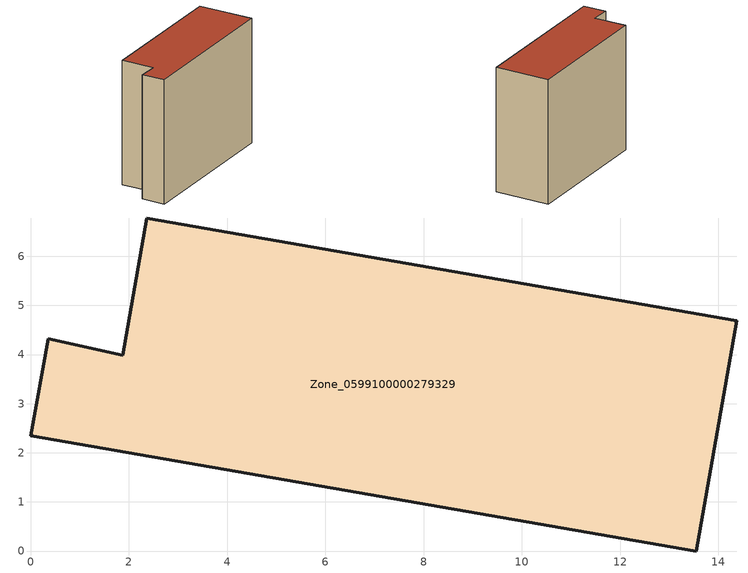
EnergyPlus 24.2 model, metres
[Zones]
Zone_0599100000279329
 floor ground (C_G): 13.55,0 0,2.35 0.36,4.32 1.88,3.98 2.37,6.78 14.38,4.69 z0
 wall outside (C_F): 1.88,3.98 0.36,4.32 0,2.35 13.55,0 14.38,4.69 2.37,6.78 1.88,3.98 z0:10.74
 roof outside (C_R): 14.38,4.69 2.37,6.78 1.88,3.98 0.36,4.32 0,2.35 13.55,0 z10.74
[BUILDING]
Pand.0599100000279329: North Axis=0; Terrain=City; Loads Convergence Tolerance Value=0.04; Temperature Convergence Tolerance Value=0.4; Solar Distribution=FullExterior; Maximum Number of Warmup Days=25; Minimum Number of Warmup Days=1
[Site:Location]
Rotterdam.The.Hague.AP_ZH_NLD Design_Conditions: Latitude=51.96; Longitude=4.45; Time Zone=1; Elevation=-4.5
[SITE:GROUNDTEMPERATURE:BUILDINGSURFACE]
18, 18, 18, 18, 18, 18, 18, 18, 18, 18, 18, 18
[MATERIAL] Thermal Absorptance=0.9; Solar Absorptance=0.7; Visible Absorptance=0.7
Name | Roughness | Thickness | Conductivity | Density | Specific Heat
G.TI.1946 | MediumSmooth | 0.15 | 1 | 540 | 1210
F.TI.1946 | Rough | 0.3 | 0.857143 | 1920 | 840
R.TI.1946 | MediumRough | 0.2 | 0.1 | 1500 | 1000
[CONSTRUCTION]
C_G: G.TI.1946
C_F: F.TI.1946
C_R: R.TI.1946
[ZONE]
Zone_0599100000279329: Type=1; Multiplier=1; Ceiling Height=Autocalculate; Volume=Autocalculate; Floor Area=autocalculate; Part of Total Floor Area=Yes
[ZONEINFILTRATION:DESIGNFLOWRATE]
Infil_Zone_0599100000279329: Zone or ZoneList or Space or SpaceList=Zone_0599100000279329; Schedule=AlwaysOn; Design Flow Rate Calculation Method=Flow/Area; Flow Rate per Floor Area=0.003; Constant Term Coefficient=1; Temperature Term Coefficient=0; Velocity Term Coefficient=0; Velocity Squared Term Coefficient=0
[HVACTEMPLATE:ZONE:IDEALLOADSAIRSYSTEM]
Zone_0599100000279329: Maximum Heating Supply Air Temperature=50; Minimum Cooling Supply Air Temperature=13; Maximum Heating Supply Air Humidity Ratio=0.0156; Minimum Cooling Supply Air Humidity Ratio=0.0077; Heating Limit=NoLimit; Cooling Limit=NoLimit; Dehumidification Control Type=ConstantSensibleHeatRatio; Cooling Sensible Heat Ratio=0.7; Dehumidification Setpoint=60; Humidification Control Type=None; Humidification Setpoint=30; Outdoor Air Method=None; Outdoor Air Flow Rate per Person=0.00944; Outdoor Air Flow Rate per Zone Floor Area=0; Outdoor Air Flow Rate per Zone=0; Demand Controlled Ventilation Type=None; Outdoor Air Economizer Type=NoEconomizer; Heat Recovery Type=None; Sensible Heat Recovery Effectiveness=0.7; Latent Heat Recovery Effectiveness=0.65
[ZONECONTROL:THERMOSTAT]
ThermostatControl_Zone_0599100000279329: Zone or ZoneList=Zone_0599100000279329; Control Type Schedule=DualSetpointControlType; Control 1=Thermostat_Zone_0599100000279329; Temperature Difference Between Cutout And Setpoint=0
[THERMOSTATSETPOINT:DUALSETPOINT]
Thermostat_Zone_0599100000279329: Heating Setpoint Temperature Schedule=HeatingSetpoint_Zone_0599100000279329; Cooling Setpoint Temperature Schedule=CoolingSetpoint_Zone_0599100000279329
[SCHEDULE:COMPACT]
HeatingSetpoint_Zone_0599100000279329: Through: 12/31, For: AllDays, Until: 24:00, 21
CoolingSetpoint_Zone_0599100000279329: Through: 12/31, For: AllDays, Until: 24:00, 24
DualSetpointControlType: Through: 12/31, For: AllDays, Until: 24:00, 4
AlwaysOn: Through: 12/31, For: AllDays, Until: 24:00, 1
